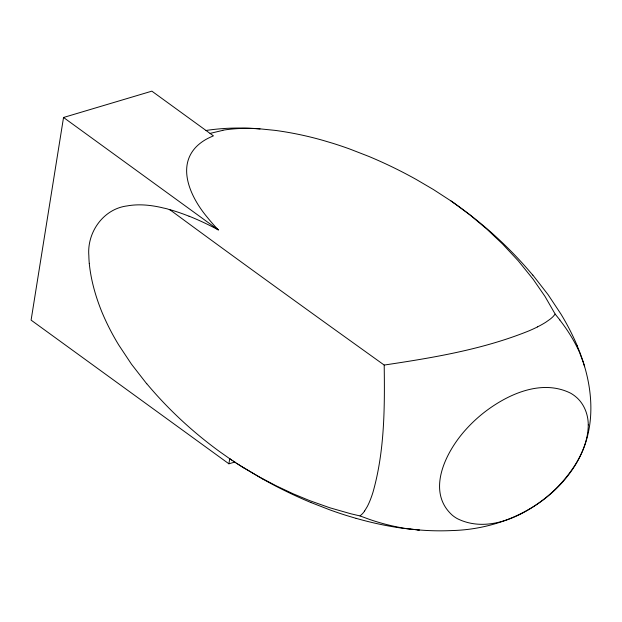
<?xml version="1.0" encoding="UTF-8"?>
<svg xmlns="http://www.w3.org/2000/svg" width="622" height="622" viewBox="0 0 622 622"><rect width="100%" height="100%" fill="white"/><g stroke="black" fill="none" stroke-linecap="round" stroke-linejoin="round"><path stroke-width="0.93" d="M218.33 229.899A199.468 170.622 11.9 0 1 207.18 217.164C191.584 198.573 175.917 167.489 196.451 146.582A51.727 44.248 11.9 0 1 209.871 137.431L213.424 135.86L151.869 91.154L63.537 117.48L31.1 320.128L228.912 463.802L234.743 462.068M228.912 463.802L229.72 458.725L219.527 451.541A400.576 342.636 11.9 0 1 146.815 383.743M453.22 202.492L469.944 214.917L486.917 229.176L502.545 243.98L518.282 260.851L533.171 279.278L544.989 296.406L555.174 314.11L553.222 316.442A38.805 33.191 11.9 0 1 549.895 319.35L545.696 322.297A101.744 87.026 11.9 0 1 537.494 326.884M364.601 511.012L367.283 506.541A91.131 77.952 11.9 0 0 369.997 500.632A144.856 123.902 11.9 0 0 372.967 492.29C384.66 451.059 384.8 407.597 384.194 365.06L330.127 326.255C277.109 288.056 224.161 249.749 171.563 210.967C168.609 208.541 164.527 208.471 160.966 207.406C149.918 204.98 138.372 203.868 127.176 205.913C103.361 208.844 86.831 232.403 88.853 255.759A126.414 108.127 11.9 0 0 89.273 263.355M244.174 468.063L258.931 476.716L276.067 485.766L293.086 493.767L309.717 500.648L329.87 507.793L350.886 513.795L360.037 515.933L362.416 513.772A33.324 28.503 11.9 0 0 364.593 511.012M210.049 133.411L222.878 130.348M384.194 365.06C433.262 357.72 482.905 349.502 529.12 330.795A156.635 133.979 11.9 0 0 537.509 326.908M418.598 529.952L419.547 530.03M417.65 529.874L418.964 529.983M418.381 529.936L404.424 528.443M417.797 529.882L410.232 529.058M356.111 518.375L346.648 515.552A345.871 295.847 11.9 0 1 329.738 509.83L310.868 502.498M360.037 515.933L368.978 519.214A182.86 156.41 11.9 0 0 410.225 529.159M263.122 479.305L242.347 466.928M244.073 468.063L238.708 464.634M241.997 466.757L236.896 463.468M237.868 464.121L233.297 461.112M235.816 462.791L229.72 458.709L231.742 460.093M451.152 201.062L433.425 189.539L416.468 179.595A408.343 349.276 11.9 0 0 368.722 156.379L349.852 149.055A345.871 295.847 11.9 0 0 332.941 143.34L323.479 140.525A289.3 247.455 11.9 0 0 275.173 130.387L260.043 128.863A222.287 190.138 11.9 0 0 226.167 128.381L222.108 128.668A187.362 160.266 11.9 0 0 206.014 130.472M450.981 200.953L451.79 201.505M451.541 201.334L452.435 201.948M452.101 201.722L453.073 202.391M452.661 202.103L453.71 202.834M453.772 202.881L460.062 207.351M63.537 117.48L218.322 229.907L214.831 228.064A245.993 210.407 11.9 0 0 189.065 216.176M555.174 314.11L559.862 319.933M532.86 275.095L548.122 294.719L560.857 313.939A280.343 239.797 11.9 0 1 577.162 345.614M146.73 383.797L131.467 364.173L118.724 344.961A280.211 239.68 11.9 0 1 101.713 311.583C95.493 296.142 90.913 279.954 89.265 263.355M577.123 345.622L580.419 353.965A232.511 198.885 11.9 0 1 584.649 366.731C591.864 391.393 593.598 418.194 585.566 442.872A140.214 119.929 11.9 0 1 574.635 466.142C548.441 507.412 499.878 529.33 452.054 530.558A223.492 191.164 11.9 0 1 419.547 529.998M580.256 354.369L583.071 361.763A138.745 118.678 11.9 0 1 584.641 366.739M460.031 207.383A400.576 342.636 11.9 0 1 532.774 275.149M222.847 130.208A134.251 114.829 11.9 0 1 260.035 128.964M310.868 502.514A408.343 349.276 11.9 0 1 263.137 479.274M404.417 528.506A289.3 247.455 11.9 0 1 356.118 518.336M169.736 209.591A174.751 149.482 11.9 0 1 189.034 216.231M559.769 319.988A175.311 149.956 11.9 0 1 580.412 354.33M588.272 424.904C588.039 446.993 575.607 466.904 561.386 482.96A169.612 145.081 11.9 0 1 555.252 489.304A168.585 144.203 11.9 0 1 543.737 499.357C520.155 517.597 486.264 533.108 457.217 518.6A32.663 27.943 11.9 0 1 452.466 515.358C425.277 491.116 446.487 450.616 466.313 429.048A169.635 145.097 11.9 0 1 472.743 422.392A168.593 144.211 11.9 0 1 484.134 412.456C507.7 394.224 541.544 378.736 570.599 393.174A32.678 27.951 11.9 0 1 575.296 396.362C583.879 403.126 588.233 414.143 588.272 424.904"/></g></svg>
